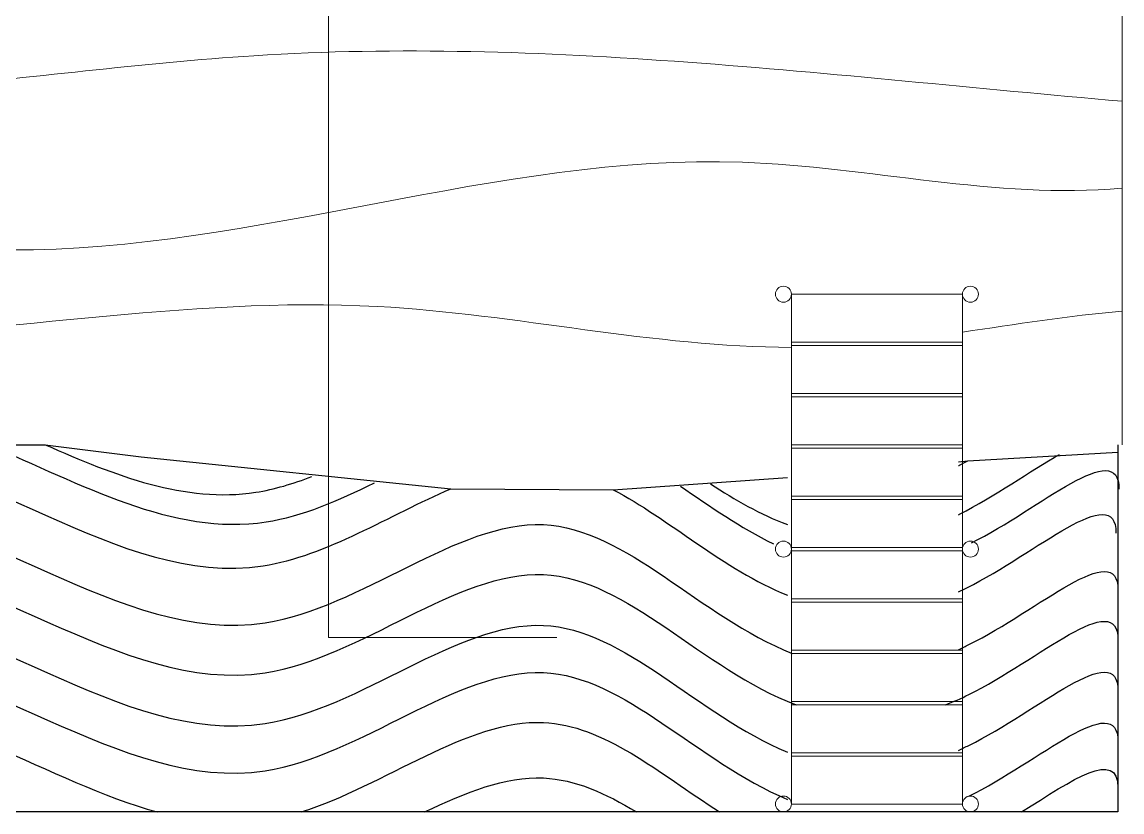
# Model space of a CAD drawing. Header units: millimetres. Extents: x 19901 to 42199, y 14545 to 21214.
# Drawn here: x 24368 to 25333, y 15617 to 16310 of the extents above; entities that cross this region are included whole.
import ezdxf

# ---------------------------------------------------------------- set-up
doc = ezdxf.new("R2010")
doc.units = ezdxf.units.MM
doc.layers.get('0').update_dxf_attribs({"lineweight": 18})
doc.layers.add('acqua', color=140, linetype='Continuous')
for name, color, linetype, lineweight in [('curve di livello', 6, 'Continuous', 18), ('SEZIONI_medie_small_section', 2, 'Continuous', 9), ('Wall', 7, 'Continuous', 20)]:
    doc.layers.add(name, color=color, linetype=linetype, lineweight=lineweight)

msp = doc.modelspace()

# ---------------------------------------------------------------- linework, layer by layer
msp.add_line((25332.97, 17939.23), (25332.97, 15939.23))
at = {"layer": 'acqua'}
for p, q in [((24267.09, 15938.9), (24388.69, 15939.23)), ((24388.69, 15939.23), (24472.89, 15928.59)), ((25329.42, 15939.23), (25329.4, 15617.23)), ((24472.89, 15928.59), (24744.44, 15900.59)), ((25197.8, 15925.12), (25329.43, 15932.86)), ((25189.51, 15924.36), (25197.8, 15925.12)), ((24886.9, 15899.8), (25039.51, 15910.55)), ((24744.44, 15900.59), (24886.9, 15899.8)), ((25329.4, 15617.23), (23329.78, 15617.23))]:
    msp.add_line(p, q, dxfattribs=at)
for points in [[(25200.98, 15853.12), (25261.09, 15883.29), (25330.31, 15946.33), (25330.31, 15900.3)], [(24886.9, 15899.8), (24935.31, 15874.34), (24983.3, 15830.24), (25039.51, 15807.21)], [(24945.72, 15902.98), (24971.7, 15885.13), (24998.47, 15866.35), (25027.31, 15852.42)], [(24972.17, 15904.87), (24993.55, 15890.97), (25015.78, 15878.11), (25039.51, 15869.2)], [(25244.83, 15617.23), (25289.99, 15645.71), (25329.39, 15673.07), (25329.39, 15638.34)], [(25244.83, 15617.23), (25289.99, 15645.71), (25329.39, 15673.07), (25329.39, 15638.34)]]:
    msp.add_open_spline(points, degree=3, dxfattribs=at)
for points, knots in [([(23623.98, 15899.03), (23714.93, 15873.1), (23921.82, 15767.12), (24222.69, 16037.3), (24507.98, 15758.82), (24691.32, 15877.95), (24744.44, 15900.59)], [332.204834, 332.204834, 332.204834, 332.204834, 613.855116, 927.042642, 1318.144685, 1489.112968, 1489.112968, 1489.112968, 1489.112968]), ([(24338.94, 15939.23), (24419.31, 15905.27), (24532.66, 15840.86), (24646.05, 15890.45), (24677.36, 15905.69)], [1067.948856, 1067.948856, 1067.948856, 1067.948856, 1318.144685, 1415.624607, 1415.624607, 1415.624607, 1415.624607]), ([(24388.69, 15939.23), (24449.89, 15912.17), (24528.02, 15881.53), (24606.17, 15905.06), (24622.52, 15911.34)], [1128.832023, 1128.832023, 1128.832023, 1128.832023, 1318.144685, 1368.468754, 1368.468754, 1368.468754, 1368.468754]), ([(25189.51, 15877.91), (25189.86, 15878.09), (25220.23, 15893.04), (25253.08, 15916.69), (25278.13, 15930.72)], [1963.837878, 1963.837878, 1963.837878, 1963.837878, 1964.650571, 2033.827733, 2033.827733, 2033.827733, 2033.827733]), ([(25189.51, 15920.89), (25189.86, 15921.06), (25192.61, 15922.41), (25195.38, 15923.84), (25197.8, 15925.12)], [1963.837878, 1963.837878, 1963.837878, 1963.837878, 1964.650571, 1970.170824, 1970.170824, 1970.170824, 1970.170824]), ([(25189.51, 15810.35), (25192, 15811.48), (25254.49, 15841.15), (25327.64, 15908.1), (25327.64, 15861.73)], [1958.848784, 1958.848784, 1958.848784, 1958.848784, 1964.650571, 2103.747507, 2103.747507, 2103.747507, 2103.747507]), ([(23329.63, 15759.35), (23380.09, 15802.57), (23546.88, 15945.29), (23878.94, 15677.08), (24224.46, 15987.35), (24538.37, 15680.94), (24831.91, 15946.16), (24962.36, 15788.53), (25043.85, 15756.23)], [0.234676, 0.234676, 0.234676, 0.234676, 185.90905, 613.855116, 927.042642, 1318.144685, 1576.900583, 1826.872542, 1826.872542, 1826.872542, 1826.872542]), ([(25189.51, 15759.61), (25192.58, 15760.97), (25255.57, 15790.56), (25329.41, 15858.15), (25329.41, 15811.79)], [1957.466821, 1957.466821, 1957.466821, 1957.466821, 1964.650571, 2103.747507, 2103.747507, 2103.747507, 2103.747507]), ([(23329.67, 15715.68), (23380.11, 15758.88), (23546.89, 15901.54), (23878.93, 15633.36), (24224.45, 15943.63), (24538.35, 15637.21), (24832.98, 15903.42), (24964.05, 15742.71), (25047.11, 15711.23)], [0.314982, 0.314982, 0.314982, 0.314982, 185.90905, 613.855116, 927.042642, 1318.144685, 1576.900583, 1830.222935, 1830.222935, 1830.222935, 1830.222935]), ([(25178.25, 15711.23), (25184.96, 15713.8), (25251.07, 15742.74), (25329.4, 15814.43), (25329.39, 15768.06)], [1948.600278, 1948.600278, 1948.600278, 1948.600278, 1964.650571, 2103.747507, 2103.747507, 2103.747507, 2103.747507]), ([(23329.72, 15671.13), (23380.15, 15714.32), (23546.91, 15856.93), (23878.93, 15588.76), (24224.45, 15899.03), (24538.35, 15592.62), (24830.44, 15856.54), (24960.06, 15702.93), (25039.51, 15669.67)], [0.373872, 0.373872, 0.373872, 0.373872, 185.90905, 613.855116, 927.042642, 1318.144685, 1576.900583, 1822.440809, 1822.440809, 1822.440809, 1822.440809]), ([(23329.77, 15629.83), (23380.17, 15673.01), (23546.93, 15815.58), (23878.92, 15547.43), (24224.44, 15857.7), (24538.35, 15551.29), (24830.44, 15815.21), (24960.06, 15661.6), (25039.51, 15628.33)], [0.432763, 0.432763, 0.432763, 0.432763, 185.90905, 613.855116, 927.042642, 1318.144685, 1576.900583, 1822.444428, 1822.444428, 1822.444428, 1822.444428]), ([(25189.51, 15671.29), (25192.57, 15672.66), (25255.56, 15702.25), (25329.4, 15769.83), (25329.39, 15723.47)], [1957.481192, 1957.481192, 1957.481192, 1957.481192, 1964.650571, 2103.747507, 2103.747507, 2103.747507, 2103.747507]), ([(25198.52, 15630.93), (25198.61, 15630.97), (25259.08, 15660.88), (25329.4, 15725.24), (25329.39, 15678.88)], [1964.459634, 1964.459634, 1964.459634, 1964.459634, 1964.650571, 2103.747507, 2103.747507, 2103.747507, 2103.747507]), ([(23945.72, 15617.23), (24033.86, 15641.39), (24207.85, 15778.01), (24391.35, 15643.41), (24487.18, 15617.23)], [653.658208, 653.658208, 653.658208, 653.658208, 927.042642, 1221.60361, 1221.60361, 1221.60361, 1221.60361]), ([(23945.72, 15617.23), (24033.86, 15641.39), (24207.85, 15778.01), (24391.35, 15643.41), (24487.18, 15617.23)], [653.658208, 653.658208, 653.658208, 653.658208, 927.042642, 1221.60361, 1221.60361, 1221.60361, 1221.60361]), ([(24613.12, 15617.23), (24686.86, 15640.56), (24818.02, 15745.06), (24926.4, 15652.1), (24979.94, 15617.23)], [1350.430633, 1350.430633, 1350.430633, 1350.430633, 1576.900583, 1758.057005, 1758.057005, 1758.057005, 1758.057005]), ([(24613.12, 15617.23), (24686.86, 15640.56), (24818.02, 15745.06), (24926.4, 15652.1), (24979.94, 15617.23)], [1350.430633, 1350.430633, 1350.430633, 1350.430633, 1576.900583, 1758.057005, 1758.057005, 1758.057005, 1758.057005]), ([(24721.4, 15617.23), (24757.38, 15634.5), (24821.83, 15660.36), (24880.21, 15633.64), (24907.1, 15617.23)], [1462.70326, 1462.70326, 1462.70326, 1462.70326, 1576.900583, 1673.052597, 1673.052597, 1673.052597, 1673.052597])]:
    msp.add_open_spline(points, degree=3, knots=knots, dxfattribs=at)
at = {"layer": 'curve di livello'}
for points, knots in [([(24276.52, 16252.43), (24375.02, 16260.23), (24725.89, 16309.76), (25079.77, 16262.15), (25332.89, 16240.45), (25332.89, 16240.45), (25332.89, 16240.45), (25332.89, 16240.45), (25332.92, 16240.44), (25332.94, 16240.44), (25332.97, 16240.44)], [946.255727, 946.255727, 946.255727, 946.255727, 1242.735896, 2004.889476, 2004.889476, 2004.889476, 2004.889607, 2004.889607, 2004.889607, 2004.969426, 2004.969426, 2004.969426, 2004.969426]), ([(24276.52, 16114.52), (24303.82, 16111.94), (24544.81, 16097.75), (24895.54, 16238.62), (25222.19, 16154.38), (25332.95, 16164.09), (25332.95, 16164.09), (25332.95, 16164.09), (25332.95, 16164.09), (25332.95, 16164.1), (25332.96, 16164.1), (25332.97, 16164.1)], [950.943563, 950.943563, 950.943563, 950.943563, 1033.490488, 1679.853616, 2013.397423, 2013.397423, 2013.397423, 2013.399494, 2013.399494, 2013.399494, 2013.420108, 2013.420108, 2013.420108, 2013.420108]), ([(24172.97, 16030.32), (24341.76, 16035.07), (24633.07, 16094.32), (24922.56, 16024.8), (25043.06, 16024.58)], [851.89565, 851.89565, 851.89565, 851.89565, 1359.236516, 1723.307966, 1723.307966, 1723.307966, 1723.307966])]:
    msp.add_open_spline(points, degree=3, knots=knots, dxfattribs=at)
msp.add_open_spline([(25193.06, 16037.96), (25239.61, 16044.82), (25286.2, 16052.51), (25332.97, 16056.26)], degree=3, dxfattribs=at)
at = {"layer": 'SEZIONI_medie_small_section'}
for p, q in [((24637.25, 18205.52), (24637.25, 15770.3)), ((24637.25, 15770.3), (24837.25, 15770.3))]:
    msp.add_line(p, q, dxfattribs=at)
at = {"layer": 'Wall'}
for p, q in [((25193.06, 16071.23), (25043.06, 16071.23)), ((25043.06, 15624.23), (25043.06, 16071.23)), ((25193.06, 15624.23), (25193.06, 16071.23)), ((25193.06, 16029.23), (25043.06, 16029.23)), ((25193.06, 16026.23), (25043.06, 16026.23)), ((25193.06, 15984.23), (25043.06, 15984.23)), ((25193.06, 15981.23), (25043.06, 15981.23)), ((25193.06, 15939.23), (25043.06, 15939.23)), ((25193.06, 15936.23), (25043.06, 15936.23)), ((25193.06, 15894.23), (25043.06, 15894.23)), ((25193.06, 15891.23), (25043.06, 15891.23)), ((25193.06, 15849.23), (25043.06, 15849.23)), ((25043.06, 15846.23), (25193.06, 15846.23)), ((25043.06, 15804.23), (25193.06, 15804.23)), ((25043.06, 15801.23), (25193.06, 15801.23)), ((25043.06, 15759.23), (25193.06, 15759.23)), ((25043.06, 15756.23), (25193.06, 15756.23)), ((25043.06, 15714.23), (25193.06, 15714.23)), ((25043.06, 15711.23), (25193.06, 15711.23)), ((25043.06, 15669.23), (25193.06, 15669.23)), ((25043.06, 15666.23), (25193.06, 15666.23)), ((25043.06, 15624.23), (25193.06, 15624.23))]:
    msp.add_line(p, q, dxfattribs=at)
for centre in [(25036.06, 16071.23), (25200.06, 16071.23), (25036.06, 15847.73), (25200.06, 15847.73), (25036.06, 15624.23), (25200.06, 15624.23)]:
    msp.add_circle(centre, 7, dxfattribs=at)

doc.saveas('drawing.dxf')
